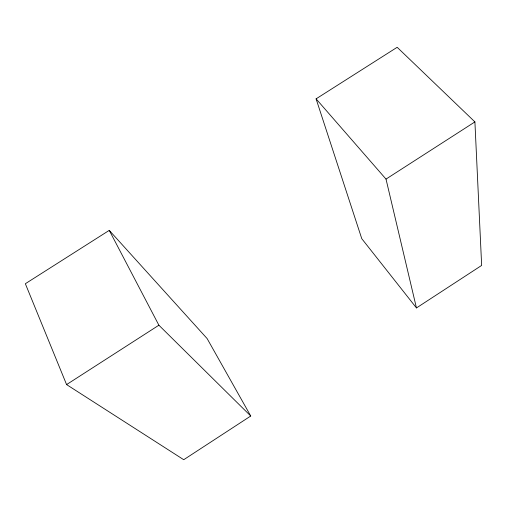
<?xml version="1.0" encoding="UTF-8"?>
<svg xmlns="http://www.w3.org/2000/svg" width="507" height="507" viewBox="0 0 507 507"><rect width="100%" height="100%" fill="white"/><g stroke="black" fill="none" stroke-linecap="round" stroke-linejoin="round"><path stroke-width="0.76" d="M250.743 416.013L183.73 459.71L66.582 384.585L25.35 283.724L109.259 230.368L207.122 338.568L250.743 416.013L158.887 325.209L109.259 230.368M416.456 307.939L481.65 265.427L474.907 121.908L397.177 47.29L316.083 98.852L361.77 238.677L416.456 307.939L386.011 179.098L316.083 98.852M66.582 384.585L158.887 325.209M386.011 179.098L474.907 121.908"/></g></svg>
